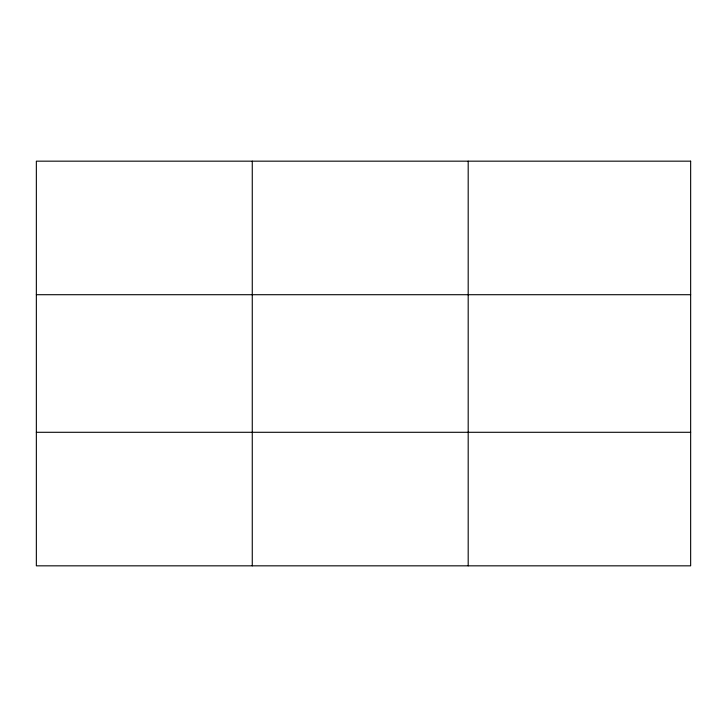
<?xml version="1.0" encoding="UTF-8"?>
<svg xmlns="http://www.w3.org/2000/svg" width="727" height="727" viewBox="0 0 727 727"><rect width="100%" height="100%" fill="white"/><g stroke="black" fill="none" stroke-linecap="round" stroke-linejoin="round"><path stroke-width="1.09" d="M252.269 161.167L252.269 565.833M468.188 161.167L468.188 565.833M36.35 294.708L690.65 294.708M36.35 432.292L690.65 432.292M690.65 161.167L690.65 565.833L36.35 565.833L36.35 161.167L690.65 161.167"/></g></svg>
